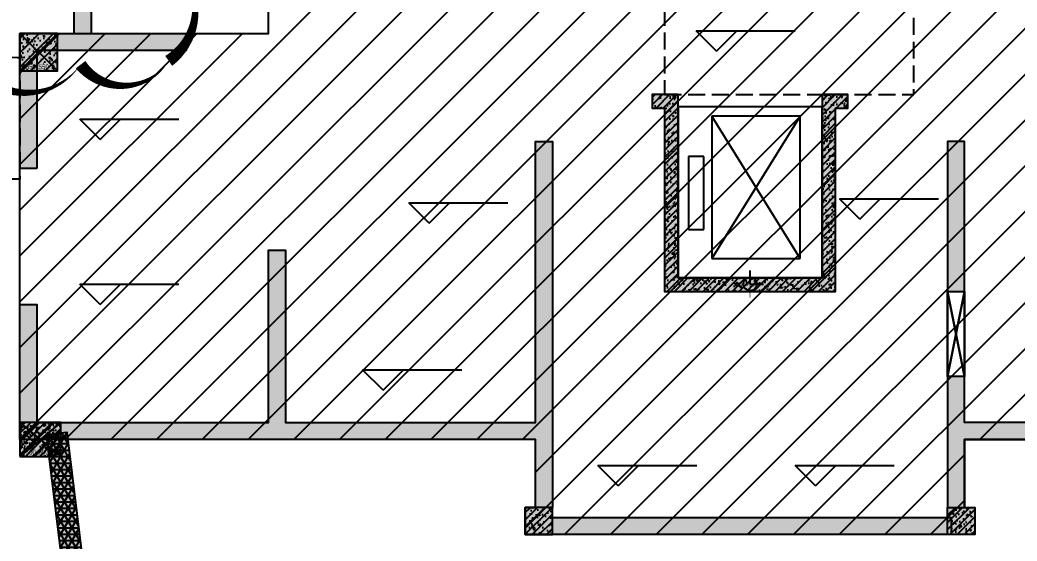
# Model space of a CAD drawing. Extents: x -1338203 to 1886333, y -783476 to 1038610.
# Drawn here: x 833857 to 848538, y -406247 to -398570 of the extents above; entities that cross this region are included whole.
import ezdxf
from ezdxf.enums import TextEntityAlignment as Align

# ---------------------------------------------------------------- set-up
doc = ezdxf.new("R2010")
doc.units = 0
doc.header["$LTSCALE"] = 1000
doc.header["$MEASUREMENT"] = 0
doc.linetypes.add('A-001-平面参照B2$0$A-001-平面参照B2$0$DASH', pattern=[0.35, 0.25, -0.1])
doc.linetypes.add('A01-125-交通核文字编号B2$0$DASH', pattern=[0.35, 0.25, -0.1])
for name, color, linetype, plot in [('A-001-主楼相对位置参照$0$AAD-A-MARK', 6, 'Continuous', False), ('A-001-主楼组合参照B2$0$0A-X-AREA', 6, 'Continuous', False), ('A-02-平面B2$0$AAD-A-MARK', 6, 'Continuous', False), ('A-125-交通核B2$0$AAD-A-MARK', 6, 'Continuous', False), ('A01-125-交通核文字编号B2$0$AAD-A-MARK', 6, 'Continuous', False), ('A01-125-交通核文字编号B2$0$AAD-A-XM', 6, 'Continuous', False), ('AAD-A-PROOF', 30, 'Continuous', False), ('M02预留预埋-B2$0$AAD-A-MARK', 6, 'Continuous', False), ('S-02-墙柱B2_B1(QB)$0$AAD-A-MARK', 6, 'Continuous', False), ('S001南区墙柱$0$S001-墙柱B1_1$0$0S-A-TIPS', 10, 'Continuous', False)]:
    doc.layers.add(name, color=color, linetype=linetype, plot=plot)
for name, color, linetype in [('A-001-平面参照B2$0$0A-O-HOLE', 52, 'Continuous'), ('A-02-平面B2$0$0A-A-SYMB-ELEV', 150, 'Continuous'), ('A-02-平面B2$0$0A-O-HOLE', 52, 'Continuous'), ('A-02-平面B2$0$0A-S-WALL', 255, 'Continuous'), ('A-125-交通核B2$0$0A-E-EVTR', 2, 'Continuous'), ('A-125-交通核B2$0$0A-O-HOLE', 52, 'Continuous'), ('A01-125-交通核文字编号B2$0$0A-A-SYMB-ELEV', 150, 'Continuous'), ('A01-125-交通核文字编号B2$0$0A-A-SYMB-NAME', 13, 'Continuous'), ('S-02-墙柱B2_B1(QB)$0$$AUDIT_BAD_LAYER1', 7, 'Continuous'), ('S-02-墙柱B2_B1(QB)$0$0S-CC-LINE', 52, 'Continuous'), ('S-02-墙柱B2_B1(QB)$0$0S-CW-HATCH', 251, 'Continuous'), ('S-02-墙柱B2_B1(QB)$0$0S-CW-HATCH-UP', 251, 'Continuous'), ('S-02-墙柱B2_B1(QB)$0$0S-CW-LINE', 72, 'Continuous'), ('S-02-墙柱B2_B1(QB)$0$0S-S-HOLE', 55, 'Continuous'), ('S001南区墙柱$0$0S-CW-HATCH', 251, 'Continuous'), ('S001南区墙柱$0$0S-CW-HATCH-UP', 251, 'Continuous'), ('S001南区墙柱$0$0S-F-WALL-HATCH', 251, 'Continuous'), ('S001南区墙柱$0$0S-F-WALL-HATCH-UP', 251, 'Continuous'), ('S001南区墙柱$0$0S-F-WALL-LINE', 202, 'Continuous'), ('S001南区墙柱$0$S001-墙柱B1_1$0$0S-CC-LINE', 52, 'Continuous'), ('S001南区墙柱$0$S001-墙柱B1_1$0$0S-CW-HATCH-UP', 251, 'Continuous'), ('S001地下二墙柱$0$0S-CW-LINE', 72, 'Continuous')]:
    doc.layers.add(name, color=color, linetype=linetype)
doc.styles.add('A01-125-交通核文字编号B2$0$AAD-TXT', font='aad-txt.shx', dxfattribs={"width": 0.7, "bigfont": 'aad-hztxt.shx'})
doc.styles.add('S001南区墙柱$0$S001-墙柱B1_1$0$AAD-S', font='aad-s.shx', dxfattribs={"width": 0.7, "bigfont": 'aad-hztxt.shx'})
pattern_1 = [(45, (0, 0), (-168.38, 168.38), []), (45, (112.25, 0), (-168.38, 168.38), [])]
pattern_2 = [(45, (0, 0), (-53.033, 53.033), []), (50, (0, 0), (215.178, -18.8256), [22.5, -247.5]), (355, (0, 0), (-41.6254, 225.6576), [18, -198]), (100.4514, (17.93, -1.57), (173.553, 206.832), [19.122, -210.3426]), (46.1842, (0, 60), (320.1723, -49.656), [33.75, -371.25]), (96.6356, (26.68, 55.86), (280.399, 292.235), [28.683, -315.514]), (351.1842, (0, 60), (280.399, 292.236), [27, -297]), (21, (30, 45), (179.072, -120.7857), [22.5, -247.5]), (326, (30, 45), (72.9946, 217.545), [18, -198]), (71.4514, (44.92, 34.93), (252.0668, 96.759), [19.122, -210.3426]), (37.5, (0, 0), (3.64796, 99.86816), [0, -195.6, 0, -201, 0, -198.75]), (7.5, (0, 0), (78.9209, 118.3235), [0, -114.6, 0, -191.1, 0, -75.75]), (327.5, (-66.9, 0), (160.14673, -6.76646), [0, -75, 0, -234, 0, -310.5]), (317.5, (-96.9, 0), (174.9559, 30.0315), [0, -97.5, 0, -155.4, 0, -220.5])]

# ---------------------------------------------------------------- blocks, each defined once
blk = doc.blocks.new('A-001-主楼相对位置参照')
at = {"layer": 'A-001-主楼相对位置参照$0$AAD-A-MARK'}
blk.add_lwpolyline([(77181, -238760), (79301, -238760), (79301, -236240), (77181, -236240)], close=True, dxfattribs=at)
blk = doc.blocks.new('A-125-交通核B2$0$xx')
at = {"layer": 'A-125-交通核B2$0$0A-E-EVTR'}
for p, q in [((1798, 2385), (498, 2385)), ((498, 2385), (498, 285)), ((1798, 285), (498, 2385)), ((1798, 2385), (498, 285)), ((1798, 285), (1798, 2385)), ((381, 1791), (156, 1791)), ((156, 1791), (156, 711)), ((381, 711), (381, 1791)), ((156, 711), (381, 711)), ((498, 285), (1798, 285))]:
    blk.add_line(p, q, dxfattribs=at)
blk = doc.blocks.new('A-125-交通核B2')
h = blk.add_hatch()
h.set_pattern_fill('ANSI32', color=256, scale=50)
h.set_pattern_definition(pattern_1)
h.paths.add_polyline_path([(1360, 4310), (1260, 4310), (1260, 5190), (1710, 5190), (1710, 5490), (1810, 5490), (1810, 5090), (1360, 5090)])
h = blk.add_hatch()
h.set_pattern_fill('ANSI32', color=256, scale=50)
h.set_pattern_definition(pattern_1)
h.paths.add_polyline_path([(-1713, 5250), (-1810, 5250), (-1810, 4310), (-1713, 4310)])
for points in [[(1360, 4310), (1260, 4310), (1260, 5190), (1710, 5190), (1710, 5490), (1810, 5490), (1810, 5090), (1360, 5090)], [(-1713, 5250), (-1810, 5250), (-1810, 4310), (-1713, 4310)]]:
    blk.add_lwpolyline(points, close=True)
at = {"layer": 'A-125-交通核B2$0$0A-O-HOLE', "flags": 128}
blk.add_lwpolyline([(-1710, 5350), (-1593, 8294), (-1090, 8490)], dxfattribs=at)
at = {"layer": 'A-125-交通核B2$0$AAD-A-MARK'}
for q in [(0, 200), (200, 0)]:
    blk.add_line((0, 0), q, dxfattribs=at)
blk.add_circle((0, 0), 100, dxfattribs=at)
blk.add_blockref('A-125-交通核B2$0$xx', (-1060, 90))
blk = doc.blocks.new('A01-125-交通核文字编号B2')
at = {"layer": 'A01-125-交通核文字编号B2$0$0A-A-SYMB-ELEV'}
for p, q in [((-495, 3428), (-795, 3728)), ((-795, 3728), (664, 3728)), ((-495, 3428), (-195, 3728))]:
    blk.add_line(p, q, dxfattribs=at)
at = {"layer": 'A01-125-交通核文字编号B2$0$0A-A-SYMB-NAME', "linetype": 'A01-125-交通核文字编号B2$0$DASH', "flags": 128}
blk.add_lwpolyline([(-1260, 2790), (2410, 2790), (2410, 4110), (1260, 4110), (1260, 5250), (-1710, 5250), (-1713, 4310), (-1260, 4310)], close=True, dxfattribs=at)
at = {"layer": 'A01-125-交通核文字编号B2$0$AAD-A-MARK'}
for q in [(0, 200), (200, 0)]:
    blk.add_line((0, 0), q, dxfattribs=at)
blk.add_circle((0, 0), 100, dxfattribs=at)
at = {"layer": 'A01-125-交通核文字编号B2$0$AAD-A-XM', "style": 'A01-125-交通核文字编号B2$0$AAD-TXT'}
blk.add_text('A01-125-交通核文字编号B2', height=350, dxfattribs=at).set_placement((-297, 4036))
blk = doc.blocks.new('A-02-平面B2')
at = {"layer": 'A-02-平面B2$0$0A-A-SYMB-ELEV'}
for p, q in [((-9567, 2129), (-9867, 2429)), ((-9867, 2429), (-8408, 2429)), ((-9567, 2129), (-9267, 2429)), ((-4723, 895), (-5023, 1195)), ((-5023, 1195), (-3564, 1195)), ((-4723, 895), (-4423, 1195)), ((1617, 954), (1317, 1254)), ((1317, 1254), (2776, 1254)), ((1617, 954), (1917, 1254)), ((-9567, -300), (-9867, 0)), ((-9867, 0), (-8408, 0)), ((-9567, -300), (-9267, 0)), ((-5404, -1562), (-5704, -1262)), ((-5704, -1262), (-4245, -1262)), ((-5404, -1562), (-5104, -1262)), ((-1942, -2974), (-2242, -2674)), ((-2242, -2674), (-783, -2674)), ((-1942, -2974), (-1642, -2674)), ((964, -2974), (664, -2674)), ((664, -2674), (2122, -2674)), ((964, -2974), (1264, -2674))]:
    blk.add_line(p, q, dxfattribs=at)
at = {"layer": 'A-02-平面B2$0$0A-O-HOLE', "flags": 128}
blk.add_lwpolyline([(2910, -110), (3160, -110), (3160, -1360), (2910, -1360)], close=True, dxfattribs=at)
for points in [[(2910, -110), (3160, -1360)], [(2910, -1360), (3160, -110)]]:
    blk.add_lwpolyline(points, dxfattribs=at)
at = {"layer": 'A-02-平面B2$0$AAD-A-MARK'}
for q in [(0, 200), (0, 200), (200, 0), (200, 0)]:
    blk.add_line((0, 0), q, dxfattribs=at)
blk.add_circle((0, 0), 100, dxfattribs=at)
blk.add_circle((0, 0), 100, dxfattribs=at)
blk.add_blockref('A-125-交通核B2', (0, 0))
at = {"layer": 'A-02-平面B2$0$0A-S-WALL'}
blk.add_blockref('A01-125-交通核文字编号B2', (0, 0), dxfattribs=at)
blk = doc.blocks.new('A-001-主楼组合参照B2')
at = {"ltscale": 0.002}
h = blk.add_hatch(dxfattribs=at)
h.set_pattern_fill('ANSI31', color=8, scale=300)
h.set_pattern_definition([(45, (-290759.76, -7878.1), (-336.7596, 336.7596), [])])
h.paths.add_polyline_path([(66281, -186940), (66281, -185540), (62441, -185540), (62441, -181550), (55141, -181550), (55141, -185540), (51301, -185540), (51301, -186940), (44981, -186940), (44981, -185540), (41131, -185540), (41131, -181650), (37392, -181650), (37392, -179560), (38191, -179560), (38191, -176360), (41051, -176360), (41051, -174560), (42851, -174560), (42851, -173660), (46981, -173660), (46981, -172090), (50101, -172090), (50101, -174560), (67481, -174560), (67481, -172090), (70601, -172090), (70601, -174560), (76531, -174560), (76531, -176360), (79391, -176360), (79391, -179560), (80191, -179560), (80191, -182110), (81091, -182110), (81091, -185540), (72601, -185540), (72601, -186940)])
h.paths.add_polyline_path([(2291, -185540), (9781, -185540), (9781, -186540), (9631, -186540), (9631, -186940), (16251, -186940), (16251, -186540), (16101, -186540), (16101, -185540), (23691, -185540), (23691, -179560), (22891, -179560), (22891, -176360), (20031, -176360), (20031, -174560), (18231, -174560), (18231, -173660), (14101, -173660), (14101, -172090), (10981, -172090), (10981, -174560), (-6399, -174560), (-6399, -172090), (-9519, -172090), (-9519, -174560), (-15449, -174560), (-15449, -176360), (-18309, -176360), (-18309, -179560), (-19109, -179560), (-19109, -181610), (-20009, -181610), (-20009, -185540), (-11519, -185540), (-11519, -186540), (-11669, -186540), (-11669, -186940), (-5049, -186940), (-5049, -186540), (-5199, -186540), (-5199, -185540), (-1359, -185540), (-1359, -181550), (2291, -181550)])
h.paths.add_polyline_path([(-109959, -168806), (-109959, -173536), (-109709, -173536), (-103819, -173536), (-103819, -177236), (-99249, -177236), (-99249, -178036), (-92869, -178036), (-92869, -177236), (-71299, -177236), (-71299, -178036), (-64919, -178036), (-64919, -177236), (-54209, -177236), (-54209, -168806), (-59109, -168806), (-59109, -167906), (-62059, -167906), (-62059, -168806), (-64369, -168806), (-64369, -167456), (-66169, -167456), (-66169, -165386), (-69469, -165386), (-69469, -167386), (-71849, -167386), (-71849, -168806), (-82159, -168806), (-82159, -167906), (-85209, -167906), (-85209, -168806), (-92319, -168806), (-92319, -167386), (-94699, -167386), (-94699, -165386), (-97999, -165386), (-97999, -167456), (-99799, -167456), (-99799, -168806)])
h.paths.add_polyline_path([(-115664, -225244), (-115664, -225844), (-115414, -225844), (-115414, -225244), (-114084, -225244), (-114084, -225844), (-113834, -225844), (-113834, -225244), (-112009, -225244), (-112009, -225844), (-111589, -225844), (-111589, -225244), (-92909, -225244), (-92909, -225844), (-92489, -225844), (-92489, -225244), (-90664, -225244), (-90664, -225844), (-90414, -225844), (-90414, -225244), (-89084, -225244), (-89084, -225844), (-88834, -225844), (-88834, -225244), (-82964, -225244), (-82964, -225844), (-82714, -225844), (-82714, -225244), (-81384, -225244), (-81384, -225844), (-81134, -225844), (-81134, -225244), (-79309, -225244), (-79309, -225844), (-78889, -225844), (-78889, -225244), (-60209, -225244), (-60209, -225844), (-59789, -225844), (-59789, -225244), (-57964, -225244), (-57964, -225844), (-57714, -225844), (-57714, -225244), (-56384, -225244), (-56384, -225844), (-56134, -225844), (-56134, -225244), (-53249, -225244), (-53249, -216464), (-53249, -216464), (-56519, -216464), (-56519, -216464), (-59959, -216464), (-59959, -215464), (-67989, -215464), (-67989, -211894), (-71109, -211894), (-71109, -215464), (-79139, -215464), (-79139, -216464), (-81759, -216464), (-81759, -215464), (-83909, -215464), (-83909, -216464), (-86599, -216464), (-87849, -216464), (-92659, -216464), (-92659, -215464), (-100689, -215464), (-100689, -211894), (-103809, -211894), (-103809, -215464), (-111839, -215464), (-111839, -215464), (-114239, -215464), (-114239, -215464), (-116459, -215464), (-116459, -216464), (-118549, -216464), (-118549, -221294), (-119249, -221294), (-119249, -221894), (-118549, -221894), (-118549, -223844), (-119249, -223844), (-119249, -224444), (-118549, -224444), (-118549, -225244)])
h.paths.add_polyline_path([(-11949, -235160), (-15609, -235160), (-15609, -237714), (-16509, -237714), (-16509, -241140), (-8019, -241140), (-8019, -242140), (-8169, -242140), (-8169, -242540), (-1549, -242540), (-1549, -242140), (-1699, -242140), (-1699, -241140), (13281, -241140), (13281, -242140), (13131, -242140), (13131, -242540), (19751, -242540), (19751, -242140), (19601, -242140), (19601, -241140), (27191, -241140), (27191, -239340), (27191, -239340), (27191, -237140), (27191, -237140), (27191, -235250), (23441, -235250), (23441, -230950), (23441, -230160), (21531, -230160), (17601, -230160), (17602, -227690), (14482, -227690), (14481, -230160), (-2899, -230160), (-2899, -227690), (-6019, -227690), (-6019, -230160), (-9949, -230160), (-11949, -230160)])
h.paths.add_polyline_path([(67491, -237140), (67491, -235160), (71151, -235160), (71151, -234560), (73051, -234560), (73051, -230160), (77081, -230160), (77081, -227690), (80201, -227690), (80201, -230160), (97581, -230160), (97581, -227690), (100701, -227690), (100701, -230160), (104631, -230160), (106631, -230160), (106631, -231960), (109491, -231960), (109491, -235160), (110291, -235160), (110291, -237713), (111191, -237713), (111191, -241140), (102701, -241140), (102701, -242140), (102851, -242140), (102851, -242540), (96231, -242540), (96231, -242140), (96381, -242140), (96381, -241140), (81401, -241140), (81401, -242140), (81551, -242140), (81551, -242540), (74931, -242540), (74931, -242140), (75081, -242140), (75081, -241140), (67491, -241140), (67491, -239340)])
h.paths.add_polyline_path([(11811, -302465), (13796, -302220), (17696, -301741), (17394, -299289), (20491, -298908), (20793, -301359), (25884, -300733), (26493, -305676), (29133, -305351), (28525, -300408), (38043, -299237), (37741, -296785), (40838, -296404), (41140, -298856), (45040, -298376), (47025, -298132), (47636, -303094), (50474, -302745), (51268, -302647), (51580, -305181), (52178, -310042), (48297, -310519), (48118, -309060), (44465, -309509), (44588, -310502), (44736, -310484), (44785, -310881), (38215, -311689), (38166, -311292), (38315, -311274), (38193, -310281), (23325, -312111), (23447, -313103), (23596, -313085), (23645, -313482), (17074, -314290), (17025, -313893), (17174, -313875), (17052, -312883), (1787, -314761), (1909, -315753), (2058, -315735), (2107, -316132), (-4463, -316941), (-4512, -316544), (-4363, -316525), (-4485, -315533), (-12912, -316570), (-13331, -313165), (-12437, -313055), (-12507, -312490), (-12749, -310524), (-11955, -310427), (-12346, -307251), (-9507, -306901), (-9727, -305115), (-7940, -304896), (-8050, -304003), (-3951, -303497), (-4143, -301939), (-1046, -301558), (-745, -304010), (7186, -303034), (7796, -307996), (12421, -307427)])
h.paths.add_polyline_path([(118676, -301883), (118079, -297021), (118079, -297019), (118009, -296454), (117768, -294488), (116974, -294586), (116584, -291410), (113745, -291758), (113526, -289972), (111540, -290216), (107640, -290695), (107339, -288243), (104242, -288623), (104543, -291075), (87293, -293193), (86992, -290742), (83895, -291122), (84196, -293574), (80295, -294053), (78310, -294297), (78920, -299259), (76081, -299608), (75287, -299705), (75598, -302240), (76016, -305641), (83549, -304716), (83671, -305708), (83522, -305726), (83571, -306123), (90142, -305317), (90093, -304920), (89944, -304938), (89822, -303945), (104690, -302119), (104812, -303112), (104663, -303130), (104712, -303527), (111283, -302720), (111234, -302323), (111085, -302341), (110963, -301349), (114617, -300901), (114796, -302359)])
at = {"layer": 'A-001-主楼组合参照B2$0$0A-X-AREA', "flags": 128}
blk.add_lwpolyline([(96381, -241140), (81401, -241140), (81401, -242140), (81551, -242140), (81551, -242540), (74931, -242540), (74931, -242140), (75081, -242140), (75081, -241140), (67491, -241140), (67491, -239340), (67491, -239340), (67491, -237140), (67491, -237140), (67491, -235160), (67491, -235160), (67491, -235160), (71151, -235160), (71151, -234560)], dxfattribs=at)
blk.add_blockref('A-001-主楼相对位置参照', (0, 0))
at = {"ltscale": 0.002}
blk.add_blockref('A-02-平面B2', (78241, -238850), dxfattribs=at)
blk = doc.blocks.new('A-001-平面参照B2$0$B1楼板开洞')
at = {"layer": 'A-001-平面参照B2$0$0A-O-HOLE', "linetype": 'A-001-平面参照B2$0$A-001-平面参照B2$0$DASH'}
blk.add_lwpolyline([(66941, -235522), (67491, -235509), (67491, -237305), (66941, -237305)], close=True, dxfattribs=at)
blk.add_lwpolyline([(66941, -237305), (67123, -235627), (67491, -235509)], dxfattribs=at)
blk = doc.blocks.new('A-001-平面参照B2')
blk.add_blockref('A-001-平面参照B2$0$B1楼板开洞', (0, 0))
blk = doc.blocks.new('M02预留预埋-B2')
at = {"layer": 'M02预留预埋-B2$0$AAD-A-MARK', "const_width": 10}
for points in [[(0, 200), (0, -200)], [(-200, 0), (200, 0)]]:
    blk.add_lwpolyline(points, dxfattribs=at)
at = {"layer": 'M02预留预埋-B2$0$AAD-A-MARK'}
blk.add_circle((0, 0), 100, dxfattribs=at)
blk = doc.blocks.new('M001-预留预埋B2')
blk.add_blockref('M02预留预埋-B2', (78241, -238850, 0))
blk = doc.blocks.new('S-02-墙柱B2_B1(QB)')
at = {"layer": 'S-02-墙柱B2_B1(QB)$0$0S-CW-HATCH'}
h = blk.add_hatch(color=256, dxfattribs=at)
h.dxf.hatch_style = 1
h.paths.add_polyline_path([(-9950, 5200), (-9700, 5200), (-9700, 4100), (-9950, 4100), (-9950, 3690), (-10750, 3690), (-10750, 1700), (-10500, 1700), (-10500, 3440), (-8300, 3440), (-8300, 3690), (-9700, 3690), (-9700, 5490), (-9450, 5490), (-9450, 5690), (-9700, 5690), (-9700, 6890), (-9950, 6890)])
h = blk.add_hatch(color=256, dxfattribs=at)
h.dxf.hatch_style = 1
h.paths.add_polyline_path([(-1060, 2790), (-1440, 2790), (-1440, 2590), (-1260, 2590), (-1260, -110), (1260, -110), (1260, 2590), (1440, 2590), (1440, 2790), (1060, 2790), (1060, 90), (-1060, 90)])
h = blk.add_hatch(color=256, dxfattribs=at)
h.dxf.hatch_style = 1
h.paths.add_polyline_path([(-10750, -300), (-10500, -300), (-10500, -2040), (-7090, -2040), (-7090, 500), (-6840, 500), (-6840, -2040), (-3160, -2040), (-3160, 2100), (-2910, 2100), (-2910, -3290), (-3160, -3290), (-3160, -2290), (-10750, -2290)])
h = blk.add_hatch(color=256, dxfattribs=at)
h.dxf.hatch_style = 1
h.paths.add_polyline_path([(2910, -110), (3160, -110), (3160, 2100), (2910, 2100)])
h.paths.add_polyline_path([(3160, -1360), (2910, -1360), (2910, -3290), (3160, -3290), (3160, -2290), (10650, -2290), (10650, -2040), (7140, -2040), (7140, 500), (6890, 500), (6890, -2040), (3160, -2040)])
h = blk.add_hatch(color=256, dxfattribs=at)
h.dxf.hatch_style = 1
h.paths.add_polyline_path([(-2910, -3290), (-3310, -3290), (-3310, -3690), (-2910, -3690)])
h = blk.add_hatch(color=256, dxfattribs=at)
h.dxf.hatch_style = 1
h.paths.add_polyline_path([(2910, -3290), (3310, -3290), (3310, -3690), (2910, -3690)])
h = blk.add_hatch(color=256, dxfattribs=at)
h.dxf.hatch_style = 1
h.paths.add_polyline_path([(-2910, -3440), (2960, -3440), (2960, -3690), (-2910, -3690)])
at = {"layer": 'S-02-墙柱B2_B1(QB)$0$0S-CW-HATCH-UP'}
h = blk.add_hatch(dxfattribs=at)
h.set_pattern_fill('钢筋混凝土', color=256, scale=30)
h.set_pattern_definition([(45, (0, 0), (-53.033, 53.033), []), (50, (0, 0), (215.178, -18.8256), [22.5, -247.5]), (355, (0, 0), (-41.6254, 225.6576), [18, -198]), (100.4514, (17.93, -1.57), (173.5528, 206.832), [19.122, -210.3426]), (46.1842, (0, 60), (320.1723, -49.6557), [33.75, -371.25]), (96.6356, (26.68, 55.86), (280.399, 292.235), [28.683, -315.514]), (351.1842, (0, 60), (280.399, 292.236), [27, -297]), (21, (30, 45), (179.072, -120.7857), [22.5, -247.5]), (326, (30, 45), (72.9946, 217.545), [18, -198]), (71.4514, (44.92, 34.93), (252.0668, 96.759), [19.122, -210.3426]), (37.5, (0, 0), (3.64796, 99.86816), [0, -195.6, 0, -201, 0, -198.75]), (7.5, (0, 0), (78.9209, 118.3235), [0, -114.6, 0, -191.1, 0, -75.75]), (327.5, (-66.9, 0), (160.14673, -6.76646), [0, -75, 0, -234, 0, -310.5]), (317.5, (-96.9, 0), (174.9559, 30.0315), [0, -97.5, 0, -155.4, 0, -220.5])])
h.paths.add_polyline_path([(-9950, 5200), (-9700, 5200), (-9700, 4100), (-9950, 4100), (-9950, 3690), (-10750, 3690), (-10750, 1700), (-10500, 1700), (-10500, 3440), (-8300, 3440), (-8300, 3690), (-9700, 3690), (-9700, 5490), (-9450, 5490), (-9450, 5690), (-9700, 5690), (-9700, 6890), (-9950, 6890)])
h = blk.add_hatch(dxfattribs=at)
h.set_pattern_fill('钢筋混凝土', color=256, scale=30)
h.set_pattern_definition(pattern_2)
h.paths.add_polyline_path([(-1060, 2790), (-1440, 2790), (-1440, 2590), (-1260, 2590), (-1260, -110), (1260, -110), (1260, 2590), (1440, 2590), (1440, 2790), (1060, 2790), (1060, 90), (-1060, 90)])
h = blk.add_hatch(dxfattribs=at)
h.set_pattern_fill('钢筋混凝土', color=256, scale=30)
h.set_pattern_definition([(45, (20, 5e-09), (-53.033, 53.033), []), (50, (20, 5e-09), (215.178, -18.8256), [22.5, -247.5]), (355, (20, 5e-09), (-41.6254, 225.6576), [18, -198]), (100.4514, (37.93, -1.57), (173.553, 206.832), [19.122, -210.3426]), (46.1842, (20, 60), (320.1723, -49.656), [33.75, -371.25]), (96.6356, (46.68, 55.86), (280.399, 292.235), [28.683, -315.514]), (351.1842, (20, 60), (280.399, 292.236), [27, -297]), (21, (50, 45), (179.072, -120.7857), [22.5, -247.5]), (326, (50, 45), (72.9946, 217.545), [18, -198]), (71.4514, (64.92, 34.93), (252.0668, 96.759), [19.122, -210.3426]), (37.5, (20, 5e-09), (3.64796, 99.86816), [0, -195.6, 0, -201, 0, -198.75]), (7.5, (20, 5e-09), (78.9209, 118.3235), [0, -114.6, 0, -191.1, 0, -75.75]), (327.5, (-46.9, 5e-09), (160.14673, -6.76646), [0, -75, 0, -234, 0, -310.5]), (317.5, (-76.9, 5e-09), (174.9559, 30.0315), [0, -97.5, 0, -155.4, 0, -220.5])])
h.paths.add_polyline_path([(-10750, -300), (-10500, -300), (-10500, -2040), (-7090, -2040), (-7090, 500), (-6840, 500), (-6840, -2040), (-3160, -2040), (-3160, 2100), (-2910, 2100), (-2910, -3290), (-3160, -3290), (-3160, -2290), (-10750, -2290)])
h = blk.add_hatch(dxfattribs=at)
h.set_pattern_fill('钢筋混凝土', color=256, scale=30)
h.set_pattern_definition(pattern_2)
h.paths.add_polyline_path([(2910, -110), (3160, -110), (3160, 2100), (2910, 2100)])
h.paths.add_polyline_path([(3160, -1360), (2910, -1360), (2910, -3290), (3160, -3290), (3160, -2290), (10650, -2290), (10650, -2040), (7140, -2040), (7140, 500), (6890, 500), (6890, -2040), (3160, -2040)])
h = blk.add_hatch(dxfattribs=at)
h.set_pattern_fill('钢筋混凝土', color=256, scale=30)
h.set_pattern_definition([(45, (0, 0), (-53.033, 53.033), []), (50, (0, 0), (215.178, -18.8256), [22.5, -247.5]), (355, (0, 0), (-41.625, 225.658), [18, -198]), (100.4514, (17.93, -1.57), (173.553, 206.832), [19.122, -210.343]), (46.184, (0, 60), (320.172, -49.656), [33.75, -371.25]), (96.6356, (26.68, 55.86), (280.399, 292.235), [28.683, -315.514]), (351.184, (0, 60), (280.399, 292.236), [27, -297]), (21, (30, 45), (179.072, -120.7857), [22.5, -247.5]), (326, (30, 45), (72.995, 217.545), [18, -198]), (71.4514, (44.92, 34.93), (252.067, 96.759), [19.122, -210.343]), (37.5, (0, 0), (3.648, 99.8682), [0, -195.6, 0, -201, 0, -198.75]), (7.5, (0, 0), (78.9209, 118.3235), [0, -114.6, 0, -191.1, 0, -75.75]), (327.5, (-66.9, 0), (160.1467, -6.7665), [0, -75, 0, -234, 0, -310.5]), (317.5, (-96.9, 0), (174.956, 30.0315), [0, -97.5, 0, -155.4, 0, -220.5])])
h.paths.add_polyline_path([(-2910, -3290), (-3310, -3290), (-3310, -3690), (-2910, -3690)])
h = blk.add_hatch(dxfattribs=at)
h.set_pattern_fill('钢筋混凝土', color=256, scale=30)
h.set_pattern_definition([(45, (0, 9e-11), (-53.033, 53.033), []), (50, (0, 9e-11), (215.178, -18.8256), [22.5, -247.5]), (355, (0, 9e-11), (-41.625, 225.658), [18, -198]), (100.4514, (17.93, -1.57), (173.553, 206.832), [19.122, -210.343]), (46.184, (0, 60), (320.172, -49.656), [33.75, -371.25]), (96.6356, (26.68, 55.86), (280.399, 292.235), [28.683, -315.514]), (351.184, (0, 60), (280.399, 292.236), [27, -297]), (21, (30, 45), (179.072, -120.7857), [22.5, -247.5]), (326, (30, 45), (72.995, 217.545), [18, -198]), (71.4514, (44.92, 34.93), (252.067, 96.759), [19.122, -210.343]), (37.5, (0, 9e-11), (3.648, 99.8682), [0, -195.6, 0, -201, 0, -198.75]), (7.5, (0, 9e-11), (78.9209, 118.3235), [0, -114.6, 0, -191.1, 0, -75.75]), (327.5, (-66.9, 9e-11), (160.1467, -6.7665), [0, -75, 0, -234, 0, -310.5]), (317.5, (-96.9, 9e-11), (174.956, 30.0315), [0, -97.5, 0, -155.4, 0, -220.5])])
h.paths.add_polyline_path([(2910, -3290), (3310, -3290), (3310, -3690), (2910, -3690)])
h = blk.add_hatch(dxfattribs=at)
h.set_pattern_fill('钢筋混凝土', color=256, scale=30)
h.set_pattern_definition(pattern_2)
h.paths.add_polyline_path([(-2910, -3440), (2960, -3440), (2960, -3690), (-2910, -3690)])
at = {"layer": 'S-02-墙柱B2_B1(QB)$0$$AUDIT_BAD_LAYER1'}
for q in [(0, 200), (200, 0)]:
    blk.add_line((0, 0), q, dxfattribs=at)
at = {"layer": 'S-02-墙柱B2_B1(QB)$0$0S-CC-LINE'}
for points in [[(-2910, -3290), (-3310, -3290), (-3310, -3690), (-2910, -3690)], [(2910, -3290), (3310, -3290), (3310, -3690), (2910, -3690)]]:
    blk.add_lwpolyline(points, close=True, dxfattribs=at)
at = {"layer": 'S-02-墙柱B2_B1(QB)$0$0S-CW-LINE', "flags": 128}
blk.add_lwpolyline([(-10500, 1700), (-10750, 1700), (-10750, 3690), (-9950, 3690), (-9950, 6890), (-9700, 6890), (-9700, 5690), (-9450, 5690), (-9450, 5490), (-9700, 5490), (-9700, 3690), (-8300, 3690), (-8300, 3440), (-10500, 3440)], close=True, dxfattribs=at)
at = {"layer": 'S-02-墙柱B2_B1(QB)$0$0S-CW-LINE'}
for points in [[(-1060, 2790), (-1440, 2790), (-1440, 2590), (-1260, 2590), (-1260, -110), (1260, -110), (1260, 2590), (1440, 2590), (1440, 2790), (1060, 2790), (1060, 90), (-1060, 90)], [(3160, -2290), (10650, -2290), (10650, -2040), (7140, -2040), (7140, 500), (6890, 500), (6890, -2040), (3160, -2040), (3160, 2100), (2910, 2100), (2910, -3290), (3160, -3290)], [(-2910, -3440), (2960, -3440), (2960, -3690), (-2910, -3690)]]:
    blk.add_lwpolyline(points, close=True, dxfattribs=at)
at = {"layer": 'S-02-墙柱B2_B1(QB)$0$0S-CW-LINE', "flags": 128}
blk.add_lwpolyline([(-10750, -300), (-10500, -300), (-10500, -2040), (-7090, -2040), (-7090, 500), (-6840, 500), (-6840, -2040), (-3160, -2040), (-3160, 2100), (-2910, 2100), (-2910, -3290), (-3160, -3290), (-3160, -2290), (-10750, -2290), (-10750, -300)], dxfattribs=at)
at = {"layer": 'S-02-墙柱B2_B1(QB)$0$0S-S-HOLE'}
blk.add_lwpolyline([(3160, -110), (3160, -1360), (2910, -1360), (2910, -110)], close=True, dxfattribs=at)
for points in [[(3160, -1360), (2910, -110)], [(3160, -110), (2910, -1360)]]:
    blk.add_lwpolyline(points, dxfattribs=at)
at = {"layer": 'S-02-墙柱B2_B1(QB)$0$AAD-A-MARK'}
blk.add_circle((0, 0), 100, dxfattribs=at)
blk = doc.blocks.new('S001南区墙柱$0$AAD_BLOCK_20230215093950878')
at = {"layer": 'S001南区墙柱$0$0S-CW-HATCH'}
h = blk.add_hatch(color=256, dxfattribs=at)
h.dxf.hatch_style = 1
h.paths.add_polyline_path([(-300, -250), (300, -250), (300, 250), (-300, 250)])
at = {"layer": 'S001南区墙柱$0$0S-CW-HATCH-UP'}
h = blk.add_hatch(dxfattribs=at)
h.set_pattern_fill('钢筋混凝土', color=256, scale=30, pattern_type=2)
h.set_pattern_definition([(45, (-42203.53, -84001.15), (-106.06602, 106.06602), []), (50, (-42203.53, -84001.15), (215.17805, -18.82564), [22.5, -247.5]), (355, (-42203.53, -84001.15), (-41.6254, 225.65764), [18, -198]), (100.4514, (-42185.6, -84002.72), (173.5528, 206.83186), [19.12206, -210.34263]), (46.1842, (-42203.53, -83941.15), (320.1723, -49.6557), [33.75, -371.25]), (96.6356, (-42176.85, -83945.3), (280.3988, 292.2354), [28.6831, -315.5139]), (351.1842, (-42203.53, -83941.15), (280.3986, 292.2356), [27, -297]), (21, (-42173.53, -83956.15), (179.0721, -120.78567), [22.5, -247.5]), (326, (-42173.53, -83956.15), (72.9946, 217.545), [18, -198]), (71.4514, (-42158.6, -83966.21), (252.0668, 96.75915), [19.12206, -210.34263]), (37.5, (-42203.53, -84001.15), (3.647957, 99.868156), [1.5, -195.6, 1.5, -201, 1.5, -198.75]), (7.5, (-42203.53, -84001.15), (78.92086, 118.32351), [1.5, -114.6, 1.5, -191.1, 1.5, -75.75]), (327.5, (-42270.43, -84001.15), (160.14673, -6.76646), [1.5, -75, 1.5, -234, 1.5, -310.5]), (317.5, (-42300.43, -84001.15), (174.95585, 30.0315), [1.5, -97.5, 1.5, -155.4, 1.5, -220.5])])
h.paths.add_polyline_path([(-300, -250), (300, -250), (300, 250), (-300, 250)])
at = {"layer": 'S001南区墙柱$0$S001-墙柱B1_1$0$0S-CW-HATCH-UP', "transparency": 33554661}
h = blk.add_hatch(dxfattribs=at)
h.set_pattern_fill('钢筋混凝土', color=0, scale=30)
h.set_pattern_definition([(45, (48108.52, -15514.205), (-53.03301, 53.03301), []), (50, (48108.52, -15514.2), (215.17805, -18.82564), [22.5, -247.5]), (355, (48108.52, -15514.2), (-41.6254, 225.6576), [18, -198]), (100.4514, (48126.45, -15515.77), (173.5528, 206.8319), [19.1221, -210.3426]), (46.1842, (48108.52, -15454.2), (320.1723, -49.6557), [33.75, -371.25]), (96.6356, (48135.2, -15458.34), (280.3988, 292.2354), [28.683, -315.514]), (351.1842, (48108.52, -15454.2), (280.3986, 292.2356), [27, -297]), (21, (48138.52, -15469.2), (179.0721, -120.78567), [22.5, -247.5]), (326, (48138.52, -15469.2), (72.9946, 217.545), [18, -198]), (71.4514, (48153.44, -15479.27), (252.0668, 96.75915), [19.1221, -210.3426]), (37.5, (48108.52, -15514.205), (3.64796, 99.86816), [0, -195.6, 0, -201, 0, -198.75]), (7.5, (48108.52, -15514.2), (78.92086, 118.32351), [0, -114.6, 0, -191.1, 0, -75.75]), (327.5, (48041.62, -15514.205), (160.14673, -6.76646), [0, -75, 0, -234, 0, -310.5]), (317.5, (48011.62, -15514.2), (174.95585, 30.0315), [0, -97.5, 0, -155.4, 0, -220.5])])
h.paths.add_polyline_path([(-300, -250), (300, -250), (300, 250), (-300, 250)])
at = {"layer": 'S001南区墙柱$0$S001-墙柱B1_1$0$0S-A-TIPS'}
for p, q in [((-300, 250), (300, -250)), ((300, 250), (-300, -250))]:
    blk.add_line(p, q, dxfattribs=at)
at = {"layer": 'S001南区墙柱$0$S001-墙柱B1_1$0$0S-CC-LINE'}
blk.add_lwpolyline([(-300, -250), (300, -250), (300, 250), (-300, 250)], close=True, dxfattribs=at)
at = {"layer": 'S001南区墙柱$0$S001-墙柱B1_1$0$0S-A-TIPS', "style": 'S001南区墙柱$0$S001-墙柱B1_1$0$AAD-S', "width": 0.7}
blk.add_text('500x600', height=75, dxfattribs=at).set_placement((-45, -187), align=Align.MIDDLE_CENTER)
blk = doc.blocks.new('S001南区墙柱')
at = {"layer": 'S001南区墙柱$0$0S-CW-HATCH'}
h = blk.add_hatch(color=256, dxfattribs=at)
h.dxf.hatch_style = 1
h.paths.add_polyline_path([(70604, 73391), (71154, 73391), (71154, 73941), (70604, 73941)])
at = {"layer": 'S001南区墙柱$0$0S-CW-HATCH-UP'}
h = blk.add_hatch(dxfattribs=at)
h.set_pattern_fill('钢筋混凝土', color=256, scale=30, pattern_type=2)
h.set_pattern_definition([(45, (0, 0), (-106.06602, 106.06602), []), (50, (0, 0), (215.17805, -18.82564), [22.5, -247.5]), (355, (0, 0), (-41.6254, 225.65764), [18, -198]), (100.4514, (17.93, -1.57), (173.5528, 206.83186), [19.12206, -210.34263]), (46.1842, (0, 60), (320.1723, -49.6557), [33.75, -371.25]), (96.6356, (26.68, 55.86), (280.3988, 292.2354), [28.6831, -315.5139]), (351.1842, (0, 60), (280.3986, 292.2356), [27, -297]), (21, (30, 45), (179.07212, -120.78567), [22.5, -247.5]), (326, (30, 45), (72.9946, 217.545), [18, -198]), (71.4514, (44.92, 34.93), (252.0668, 96.75915), [19.12206, -210.34263]), (37.5, (0, 0), (3.647957, 99.868156), [1.5, -195.6, 1.5, -201, 1.5, -198.75]), (7.5, (0, 0), (78.92086, 118.32351), [1.5, -114.6, 1.5, -191.1, 1.5, -75.75]), (327.5, (-66.9, 0), (160.14673, -6.76646), [1.5, -75, 1.5, -234, 1.5, -310.5]), (317.5, (-96.9, 0), (174.95585, 30.0315), [1.5, -97.5, 1.5, -155.4, 1.5, -220.5])])
h.paths.add_polyline_path([(70604, 73391), (71154, 73391), (71154, 73941), (70604, 73941)])
at = {"layer": 'S001南区墙柱$0$0S-F-WALL-HATCH'}
h = blk.add_hatch(color=256, dxfattribs=at)
h.dxf.hatch_style = 1
h.paths.add_polyline_path([(70996, 68033), (71294, 68069), (75890, 30648), (106212, 34372), (107919, 20477), (107621, 20440), (105951, 34038), (75629, 30314)])
at = {"layer": 'S001南区墙柱$0$0S-F-WALL-HATCH-UP'}
h = blk.add_hatch(dxfattribs=at)
h.set_pattern_fill('NET3', color=256, scale=30)
h.set_pattern_definition([(0, (0, 0), (0, 95.25), []), (60, (0, 0), (-82.48892, 47.625), []), (120, (0, 0), (-82.48892, -47.625), [])])
h.paths.add_polyline_path([(70996, 68033), (71294, 68069), (75890, 30648), (106212, 34372), (107919, 20477), (107621, 20440), (105951, 34038), (75629, 30314)])
at = {"layer": 'S001南区墙柱$0$0S-F-WALL-LINE', "elevation": 3370}
blk.add_lwpolyline([(70996, 68033), (71294, 68069), (75890, 30648), (106212, 34372), (107919, 20477), (107621, 20440), (105951, 34038), (75629, 30314)], close=True, dxfattribs=at)
at = {"layer": 'S001南区墙柱$0$S001-墙柱B1_1$0$0S-A-TIPS'}
for p, q in [((70604, 73941, 3370), (71154, 73391, 3370)), ((71154, 73941, 3370), (70604, 73391, 3370))]:
    blk.add_line(p, q, dxfattribs=at)
at = {"layer": 'S001南区墙柱$0$S001-墙柱B1_1$0$0S-CC-LINE', "elevation": 3370}
blk.add_lwpolyline([(70604, 73391), (71154, 73391), (71154, 73941), (70604, 73941)], close=True, dxfattribs=at)
blk.add_blockref('S001南区墙柱$0$AAD_BLOCK_20230215093950878', (70903, 67961, 3370))
at = {"layer": 'S001南区墙柱$0$S001-墙柱B1_1$0$0S-A-TIPS', "style": 'S001南区墙柱$0$S001-墙柱B1_1$0$AAD-S', "width": 0.7}
blk.add_text('550x550', height=75, dxfattribs=at).set_placement((70859, 73451, 3370), align=Align.MIDDLE_CENTER)
blk = doc.blocks.new('S001地下二墙柱')
blk.add_blockref('S001南区墙柱', (-3112, -309101, -3370))
at = {"layer": 'S001地下二墙柱$0$0S-CW-LINE'}
blk.add_blockref('S-02-墙柱B2_B1(QB)', (78241, -238850), dxfattribs=at)

msp = doc.modelspace()

# ---------------------------------------------------------------- linework, layer by layer
at = {"layer": 'AAD-A-PROOF', "color": 241}
msp.add_lwpolyline([(827753.1, -393290.3, 0, 178.2, -0.5205671), (829255.8, -393290.3, 0, 178.2, -0.5205671), (830661.4, -393290.3, 0, 178.2, -0.5205671), (831903.7, -393290.3, 0, 178.2, -0.5205671), (833243.4, -393290.3, 0, 178.2, -0.5205671), (834502, -393290.3, 0, 178.2, -0.5205671), (836047.4, -393434.6, 0, 178.2, -0.5205671), (836047.4, -394664.2, 0, 178.2, -0.5205671), (836047.4, -396224.2, 0, 178.2, -0.5205671), (836047.4, -397672.6, 0, 178.2, -0.5205671), (836047.4, -399174, 0, 178.2, -0.5205671), (834749.1, -399229.2, 0, 178.2, -0.5205671), (833155, -399229.2, 0, 178.2, -0.5205671), (831462.2, -399229.2, 0, 178.2, -0.5205671), (829895.5, -399229.2, 0, 178.2, -0.5205671), (828334.9, -399229.2, 0, 178.2, -0.5205671), (827753.1, -398348.1, 0, 178.2, -0.5205671), (827753.1, -396889.9, 0, 178.2, -0.5205671), (827753.1, -395257.6, 0, 178.2, -0.5205671), (827753.1, -393912.3, 0, 178.2, -0.5205671)], format="xyseb", close=True, dxfattribs=at)

# ---------------------------------------------------------------- block references
at = {"ltscale": 0.002}
for name in ['S001地下二墙柱', 'A-001-主楼相对位置参照', 'A-001-主楼组合参照B2', 'A-001-主楼组合参照B2', 'M001-预留预埋B2']:
    msp.add_blockref(name, (766365.4, -163610.9), dxfattribs=at)
msp.add_blockref('A-001-平面参照B2', (766365.4, -163610.9))
at = {"color": 0, "ltscale": 0.002}
msp.add_blockref('M001-预留预埋B2', (766365.4, -163610.9), dxfattribs=at)

doc.saveas('drawing.dxf')
